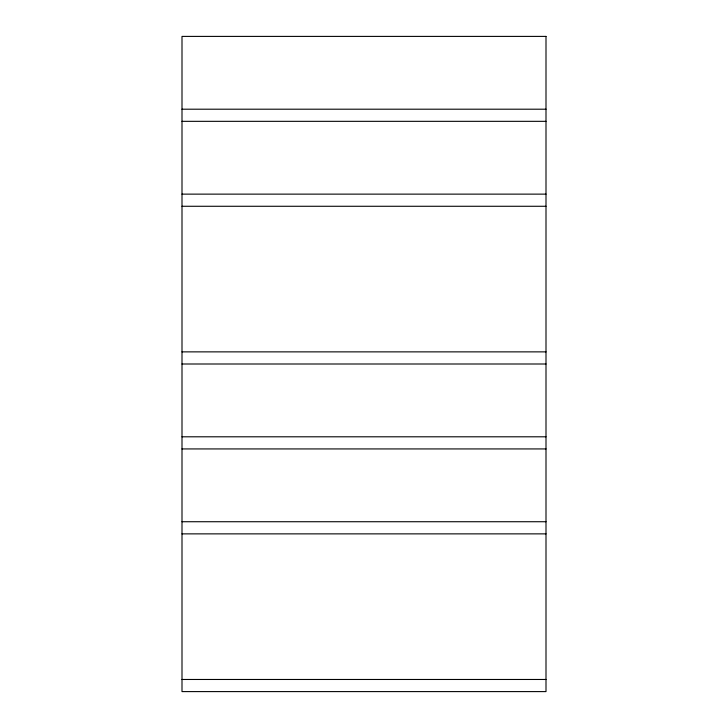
<?xml version="1.0" encoding="UTF-8"?>
<svg xmlns="http://www.w3.org/2000/svg" width="728" height="728" viewBox="0 0 728 728"><rect width="100%" height="100%" fill="white"/><g stroke="black" fill="none" stroke-linecap="round" stroke-linejoin="round"><path stroke-width="1.09" d="M182 109.2L546 109.2M182 121.33L546 121.33M182 194.13L546 194.13M182 206.27L546 206.27M182 351.87L546 351.87M182 364L546 364M182 436.8L546 436.8M182 448.93L546 448.93M182 521.73L546 521.73M182 533.87L546 533.87M182 679.47L546 679.47M546 36.4L182 36.4L182 691.6L546 691.6L546 36.4"/></g></svg>
